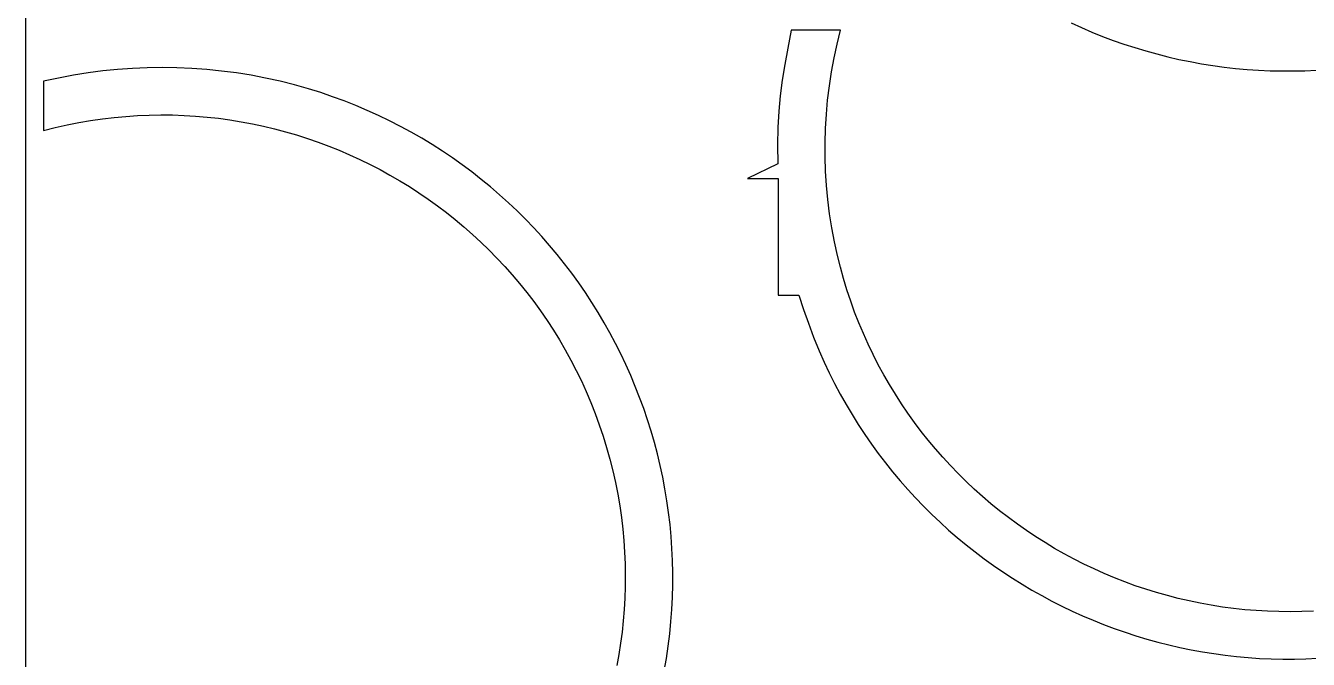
# Model space of a CAD drawing. Extents: x 378 to 958, y 20 to 900.
# Drawn here: x 378 to 486, y 627 to 680.4 of the extents above; entities that cross this region are included whole.
import ezdxf

# ---------------------------------------------------------------- set-up
doc = ezdxf.new("R2010")
doc.units = 0
doc.layers.get('0').update_dxf_attribs({"linetype": 'CONTINUOUS'})

msp = doc.modelspace()

# ---------------------------------------------------------------- linework, layer by layer
at = {"color": 0}
msp.add_line((378.0131, 900.108069), (378.0131, 20.108069), dxfattribs=at)
at = {"color": 4}
for p, q in [((442.488707, 679.971791), (442.194466, 678.470267)), ((446.651407, 679.971791), (442.488707, 679.971791)), ((446.359744, 678.809781), (446.651407, 679.971791)), ((466.065443, 680.585833), (466.938779, 680.190154)), ((466.938779, 680.190154), (467.820749, 679.813849)), ((467.820749, 679.813849), (468.711006, 679.457083)), ((442.194466, 678.470267), (441.941266, 677.078512)), ((446.104709, 677.638795), (446.359744, 678.809781)), ((468.711006, 679.457083), (469.609203, 679.120017)), ((469.609203, 679.120017), (470.514991, 678.802814)), ((470.514991, 678.802814), (471.428025, 678.505637)), ((471.428025, 678.505637), (472.347956, 678.228647)), ((445.886304, 676.46004), (446.104709, 677.638795)), ((472.347956, 678.228647), (473.274437, 677.972009)), ((473.274437, 677.972009), (474.20712, 677.735884)), ((474.20712, 677.735884), (475.145659, 677.520435)), ((475.145659, 677.520435), (476.089707, 677.325824)), ((383.273145, 676.382135), (382.046115, 676.184276)), ((384.508541, 676.54352), (383.273145, 676.382135)), ((385.750812, 676.668535), (384.508541, 676.54352)), ((386.998465, 676.757284), (385.750812, 676.668535)), ((388.250008, 676.809872), (386.998465, 676.757284)), ((389.50395, 676.826403), (388.250008, 676.809872)), ((390.7588, 676.806982), (389.50395, 676.826403)), ((392.013065, 676.751714), (390.7588, 676.806982)), ((393.265253, 676.660702), (392.013065, 676.751714)), ((394.513872, 676.534051), (393.265253, 676.660702)), ((395.757432, 676.371865), (394.513872, 676.534051)), ((396.99444, 676.17425), (395.757432, 676.371865)), ((441.941266, 677.078512), (441.730531, 675.755266)), ((445.704534, 675.274723), (445.886304, 676.46004)), ((476.089707, 677.325824), (477.038914, 677.152214)), ((477.038914, 677.152214), (477.992936, 676.999768)), ((477.992936, 676.999768), (478.951423, 676.868648)), ((478.951423, 676.868648), (479.914028, 676.759017)), ((479.914028, 676.759017), (480.880405, 676.671038)), ((480.880405, 676.671038), (481.850206, 676.604872)), ((481.850206, 676.604872), (482.823084, 676.560683)), ((482.823084, 676.560683), (483.798691, 676.538633)), ((483.798691, 676.538633), (484.776679, 676.538885)), ((484.776679, 676.538885), (485.756702, 676.561601)), ((485.756702, 676.561601), (486.738413, 676.606944)), ((382.046115, 676.184276), (379.517115, 675.678176)), ((379.517115, 675.678176), (379.517115, 671.515376)), ((398.223403, 675.941309), (396.99444, 676.17425)), ((399.442832, 675.673146), (398.223403, 675.941309)), ((400.651233, 675.369867), (399.442832, 675.673146)), ((401.847115, 675.031576), (400.651233, 675.369867)), ((441.730531, 675.755266), (441.563682, 674.459266)), ((445.559401, 674.084051), (445.704534, 675.274723)), ((402.861627, 674.714491), (401.847115, 675.031576)), ((403.863022, 674.374406), (402.861627, 674.714491)), ((404.851086, 674.011694), (403.863022, 674.374406)), ((441.563682, 674.459266), (441.442143, 673.14925)), ((405.825603, 673.626728), (404.851086, 674.011694)), ((406.786357, 673.219883), (405.825603, 673.626728)), ((407.733132, 672.79153), (406.786357, 673.219883)), ((441.442143, 673.14925), (441.367335, 671.783956)), ((445.450911, 672.889232), (445.559401, 674.084051)), ((380.508249, 671.767137), (381.49989, 671.991764)), ((381.49989, 671.991764), (382.49164, 672.189495)), ((382.49164, 672.189495), (383.483104, 672.360569)), ((383.483104, 672.360569), (384.473884, 672.505223)), ((384.473884, 672.505223), (385.463586, 672.623694)), ((385.463586, 672.623694), (386.451812, 672.716221)), ((386.451812, 672.716221), (387.438167, 672.783041)), ((387.438167, 672.783041), (388.422254, 672.824392)), ((388.422254, 672.824392), (389.403677, 672.840512)), ((389.403677, 672.840512), (390.382041, 672.831638)), ((390.382041, 672.831638), (391.356948, 672.798008)), ((391.356948, 672.798008), (392.328002, 672.739861)), ((392.328002, 672.739861), (393.294808, 672.657433)), ((393.294808, 672.657433), (394.256969, 672.550962)), ((394.256969, 672.550962), (395.21409, 672.420687)), ((395.21409, 672.420687), (396.165772, 672.266845)), ((396.165772, 672.266845), (397.111622, 672.089673)), ((397.111622, 672.089673), (398.051242, 671.88941)), ((408.665714, 672.342044), (407.733132, 672.79153)), ((409.583886, 671.871797), (408.665714, 672.342044)), ((445.379066, 671.691472), (445.450911, 672.889232)), ((379.517115, 671.515376), (380.508249, 671.767137)), ((398.051242, 671.88941), (398.984236, 671.666294)), ((398.984236, 671.666294), (399.910208, 671.420561)), ((399.910208, 671.420561), (400.828762, 671.15245)), ((400.828762, 671.15245), (401.739502, 670.862198)), ((410.487434, 671.381163), (409.583886, 671.871797)), ((411.376141, 670.870516), (410.487434, 671.381163)), ((412.249793, 670.340227), (411.376141, 670.870516)), ((441.367335, 671.783956), (441.340683, 670.322124)), ((445.34387, 670.491978), (445.379066, 671.691472)), ((401.739502, 670.862198), (402.642031, 670.550044)), ((402.642031, 670.550044), (403.535953, 670.216224)), ((403.535953, 670.216224), (404.420873, 669.860977)), ((404.420873, 669.860977), (405.296393, 669.484541)), ((413.108174, 669.790671), (412.249793, 670.340227)), ((413.951068, 669.222221), (413.108174, 669.790671)), ((441.340683, 670.322124), (441.363607, 668.722491)), ((445.345326, 669.291958), (445.34387, 670.491978)), ((405.296393, 669.484541), (406.162118, 669.087153)), ((406.162118, 669.087153), (407.017651, 668.669051)), ((414.77826, 668.63525), (413.951068, 669.222221)), ((441.363607, 668.722491), (438.799607, 667.472591)), ((445.383439, 668.09262), (445.345326, 669.291958)), ((407.017651, 668.669051), (407.862596, 668.230473)), ((407.862596, 668.230473), (408.696558, 667.771656)), ((408.696558, 667.771656), (409.51914, 667.292839)), ((415.589534, 668.030132), (414.77826, 668.63525)), ((416.384675, 667.407239), (415.589534, 668.030132)), ((445.458212, 666.895169), (445.383439, 668.09262)), ((409.51914, 667.292839), (410.329945, 666.794258)), ((410.329945, 666.794258), (411.128577, 666.276152)), ((417.163468, 666.766944), (416.384675, 667.407239)), ((417.925697, 666.109622), (417.163468, 666.766944)), ((438.799607, 667.472591), (441.399407, 667.472591)), ((441.399407, 667.472591), (441.399407, 657.641791)), ((445.569649, 665.700814), (445.458212, 666.895169)), ((411.128577, 666.276152), (411.914641, 665.738759)), ((411.914641, 665.738759), (412.68774, 665.182316)), ((418.671146, 665.435645), (417.925697, 666.109622)), ((445.717754, 664.510761), (445.569649, 665.700814)), ((412.68774, 665.182316), (413.447478, 664.607061)), ((413.447478, 664.607061), (414.193459, 664.013231)), ((419.3996, 664.745387), (418.671146, 665.435645)), ((420.110843, 664.039221), (419.3996, 664.745387)), ((445.902529, 663.326218), (445.717754, 664.510761)), ((414.193459, 664.013231), (414.925286, 663.401066)), ((414.925286, 663.401066), (415.642564, 662.770801)), ((420.804661, 663.317519), (420.110843, 664.039221)), ((421.480837, 662.580657), (420.804661, 663.317519)), ((446.123979, 662.148392), (445.902529, 663.326218)), ((415.642564, 662.770801), (416.344895, 662.122675)), ((422.139156, 661.829005), (421.480837, 662.580657)), ((416.344895, 662.122675), (417.031885, 661.456927)), ((417.031885, 661.456927), (417.703136, 660.773792)), ((422.779403, 661.062939), (422.139156, 661.829005)), ((446.382107, 660.978491), (446.123979, 662.148392)), ((417.703136, 660.773792), (418.358253, 660.07351)), ((418.358253, 660.07351), (418.996839, 659.356318)), ((423.401362, 660.28283), (422.779403, 661.062939)), ((424.004817, 659.489053), (423.401362, 660.28283)), ((446.626556, 660.00326), (446.382107, 660.978491)), ((418.996839, 659.356318), (419.618499, 658.622454)), ((424.589554, 658.68198), (424.004817, 659.489053)), ((446.894212, 659.039901), (446.626556, 660.00326)), ((447.184706, 658.088641), (446.894212, 659.039901)), ((419.618499, 658.622454), (420.222835, 657.872155)), ((425.155356, 657.861986), (424.589554, 658.68198)), ((447.497663, 657.149708), (447.184706, 658.088641)), ((420.222835, 657.872155), (420.809452, 657.105659)), ((420.809452, 657.105659), (421.377954, 656.323204)), ((425.702009, 657.029442), (425.155356, 657.861986)), ((426.229296, 656.184723), (425.702009, 657.029442)), ((441.399407, 657.641791), (443.135307, 657.641791)), ((443.135307, 657.641791), (443.533685, 656.442364)), ((447.832714, 656.223333), (447.497663, 657.149708)), ((421.377954, 656.323204), (421.927944, 655.525029)), ((426.737002, 655.328201), (426.229296, 656.184723)), ((443.533685, 656.442364), (443.933807, 655.278928)), ((448.189485, 655.309743), (447.832714, 656.223333)), ((421.927944, 655.525029), (422.459026, 654.711369)), ((422.459026, 654.711369), (422.970804, 653.882464)), ((427.224912, 654.46025), (426.737002, 655.328201)), ((443.933807, 655.278928), (444.361529, 654.122523)), ((448.567606, 654.409168), (448.189485, 655.309743)), ((422.970804, 653.882464), (423.462882, 653.038551)), ((427.69281, 653.581244), (427.224912, 654.46025)), ((444.361529, 654.122523), (444.842707, 652.944191)), ((448.966704, 653.521835), (448.567606, 654.409168)), ((423.462882, 653.038551), (423.934864, 652.179868)), ((428.140482, 652.691554), (427.69281, 653.581244)), ((428.56771, 651.791556), (428.140482, 652.691554)), ((444.842707, 652.944191), (445.256348, 652.014346)), ((449.386407, 652.647975), (448.966704, 653.521835)), ((449.826344, 651.787815), (449.386407, 652.647975)), ((423.934864, 652.179868), (424.386353, 651.306652)), ((428.97428, 650.881621), (428.56771, 651.791556)), ((445.256348, 652.014346), (445.689738, 651.098674)), ((450.286142, 650.941585), (449.826344, 651.787815)), ((424.386353, 651.306652), (424.816953, 650.419141)), ((424.816953, 650.419141), (425.226268, 649.517574)), ((429.359977, 649.962123), (428.97428, 650.881621)), ((445.689738, 651.098674), (446.14253, 650.197338)), ((450.76543, 650.109514), (450.286142, 650.941585)), ((425.226268, 649.517574), (425.613902, 648.602187)), ((429.724584, 649.033435), (429.359977, 649.962123)), ((446.14253, 650.197338), (446.614376, 649.310499)), ((446.614376, 649.310499), (447.10493, 648.438321)), ((451.263836, 649.291829), (450.76543, 650.109514)), ((451.780988, 648.48876), (451.263836, 649.291829)), ((425.613902, 648.602187), (425.979459, 647.673219)), ((430.067887, 648.095932), (429.724584, 649.033435)), ((447.10493, 648.438321), (447.613844, 647.580965)), ((452.316514, 647.700536), (451.780988, 648.48876)), ((425.979459, 647.673219), (426.322542, 646.730907)), ((430.38967, 647.149985), (430.067887, 648.095932)), ((430.689717, 646.195968), (430.38967, 647.149985)), ((447.613844, 647.580965), (448.140771, 646.738595)), ((452.870043, 646.927386), (452.316514, 647.700536)), ((426.322542, 646.730907), (426.642755, 645.775489)), ((430.967813, 645.234254), (430.689717, 646.195968)), ((448.140771, 646.738595), (448.685363, 645.911374)), ((453.441202, 646.169538), (452.870043, 646.927386)), ((454.02962, 645.42722), (453.441202, 646.169538)), ((426.642755, 645.775489), (426.939702, 644.807202)), ((431.223742, 644.265218), (430.967813, 645.234254)), ((448.685363, 645.911374), (449.247273, 645.099463)), ((449.247273, 645.099463), (449.826154, 644.303025)), ((454.634925, 644.700663), (454.02962, 645.42722)), ((426.939702, 644.807202), (427.212988, 643.826286)), ((431.45729, 643.289231), (431.223742, 644.265218)), ((449.826154, 644.303025), (450.421658, 643.522223)), ((455.256745, 643.990094), (454.634925, 644.700663)), ((455.894708, 643.295742), (455.256745, 643.990094)), ((427.212988, 643.826286), (427.462215, 642.832976)), ((427.462215, 642.832976), (427.681643, 641.852623)), ((431.668239, 642.306667), (431.45729, 643.289231)), ((450.421658, 643.522223), (451.033438, 642.75722)), ((456.548442, 642.617837), (455.894708, 643.295742)), ((427.681643, 641.852623), (427.875016, 640.872423)), ((431.856376, 641.317899), (431.668239, 642.306667)), ((451.033438, 642.75722), (451.661146, 642.008177)), ((451.661146, 642.008177), (452.304436, 641.275258)), ((457.217575, 641.956606), (456.548442, 642.617837)), ((457.901736, 641.312279), (457.217575, 641.956606)), ((427.875016, 640.872423), (428.042562, 639.892749)), ((432.021485, 640.323301), (431.856376, 641.317899)), ((452.304436, 641.275258), (452.96296, 640.558626)), ((458.600553, 640.685085), (457.901736, 641.312279)), ((459.313654, 640.075252), (458.600553, 640.685085)), ((428.042562, 639.892749), (428.18451, 638.913973)), ((432.163349, 639.323246), (432.021485, 640.323301)), ((452.96296, 640.558626), (453.63637, 639.858442)), ((453.63637, 639.858442), (454.324319, 639.17487)), ((460.040666, 639.483009), (459.313654, 640.075252)), ((428.18451, 638.913973), (428.301088, 637.936465)), ((432.281754, 638.318107), (432.163349, 639.323246)), ((454.324319, 639.17487), (455.02646, 638.508071)), ((455.02646, 638.508071), (455.742445, 637.858209)), ((460.781219, 638.908585), (460.040666, 639.483009)), ((461.53494, 638.352209), (460.781219, 638.908585)), ((428.301088, 637.936465), (428.392526, 636.960599)), ((432.376484, 637.308258), (432.281754, 638.318107)), ((455.742445, 637.858209), (456.471928, 637.225447)), ((462.301458, 637.814109), (461.53494, 638.352209)), ((463.0804, 637.294514), (462.301458, 637.814109)), ((428.392526, 636.960599), (428.459053, 635.986746)), ((432.447324, 636.294071), (432.376484, 637.308258)), ((456.471928, 637.225447), (457.21456, 636.609945)), ((457.21456, 636.609945), (457.969995, 636.011869)), ((463.871395, 636.793653), (463.0804, 637.294514)), ((464.67407, 636.311755), (463.871395, 636.793653)), ((465.488055, 635.849048), (464.67407, 636.311755)), ((428.459053, 635.986746), (428.500896, 635.015278)), ((432.494058, 635.27592), (432.447324, 636.294071)), ((432.51647, 634.254178), (432.494058, 635.27592)), ((457.969995, 636.011869), (458.737885, 635.431379)), ((458.737885, 635.431379), (459.517882, 634.868638)), ((466.312977, 635.405762), (465.488055, 635.849048)), ((467.148464, 634.982125), (466.312977, 635.405762)), ((428.500896, 635.015278), (428.518285, 634.046566)), ((432.514346, 633.229218), (432.51647, 634.254178)), ((459.517882, 634.868638), (460.30964, 634.323809)), ((460.30964, 634.323809), (461.112811, 633.797056)), ((467.994145, 634.578366), (467.148464, 634.982125)), ((468.849647, 634.194714), (467.994145, 634.578366)), ((469.7146, 633.831397), (468.849647, 634.194714)), ((428.511449, 633.080983), (428.480617, 632.1189)), ((428.518285, 634.046566), (428.511449, 633.080983)), ((432.487469, 632.201414), (432.514346, 633.229218)), ((461.112811, 633.797056), (461.927047, 633.288539)), ((461.927047, 633.288539), (462.752002, 632.798422)), ((470.58863, 633.488644), (469.7146, 633.831397)), ((471.471366, 633.166684), (470.58863, 633.488644)), ((472.362436, 632.865746), (471.471366, 633.166684)), ((428.480617, 632.1189), (428.426017, 631.16069)), ((432.435625, 631.171139), (432.487469, 632.201414)), ((462.752002, 632.798422), (463.587328, 632.326867)), ((463.587328, 632.326867), (464.432677, 631.874037)), ((473.261469, 632.586059), (472.362436, 632.865746)), ((474.168092, 632.327851), (473.261469, 632.586059)), ((475.081934, 632.091351), (474.168092, 632.327851)), ((476.002622, 631.876789), (475.081934, 632.091351)), ((428.426017, 631.16069), (428.347878, 630.206724)), ((432.358597, 630.138767), (432.435625, 631.171139)), ((464.432677, 631.874037), (465.287703, 631.440095)), ((465.287703, 631.440095), (466.152057, 631.025203)), ((466.152057, 631.025203), (467.025393, 630.629524)), ((476.929786, 631.684392), (476.002622, 631.876789)), ((477.863052, 631.514389), (476.929786, 631.684392)), ((478.80205, 631.36701), (477.863052, 631.514389)), ((479.746408, 631.242483), (478.80205, 631.36701)), ((480.695752, 631.141036), (479.746408, 631.242483)), ((481.649713, 631.0629), (480.695752, 631.141036)), ((482.607917, 631.008302), (481.649713, 631.0629)), ((483.569993, 630.977471), (482.607917, 631.008302)), ((484.53557, 630.970636), (483.569993, 630.977471)), ((485.504274, 630.988026), (484.53557, 630.970636)), ((486.475736, 631.029869), (485.504274, 630.988026)), ((428.347878, 630.206724), (428.246429, 629.257373)), ((432.256171, 629.104669), (432.358597, 630.138767)), ((467.025393, 630.629524), (467.907363, 630.253219)), ((467.907363, 630.253219), (468.79762, 629.896453)), ((468.79762, 629.896453), (469.695817, 629.559387)), ((428.246429, 629.257373), (428.121899, 628.31301)), ((432.12813, 628.06922), (432.256171, 629.104669)), ((469.695817, 629.559387), (470.601606, 629.242184)), ((470.601606, 629.242184), (471.514639, 628.945007)), ((471.514639, 628.945007), (472.43457, 628.668018)), ((428.121899, 628.31301), (427.974516, 627.374007)), ((431.974259, 627.032793), (432.12813, 628.06922)), ((472.43457, 628.668018), (473.361051, 628.411379)), ((473.361051, 628.411379), (474.293735, 628.175254)), ((474.293735, 628.175254), (475.232274, 627.959805)), ((475.232274, 627.959805), (476.176321, 627.765194)), ((476.176321, 627.765194), (477.125529, 627.591584)), ((427.974516, 627.374007), (427.80451, 626.440736)), ((431.794344, 625.995761), (431.974259, 627.032793)), ((477.125529, 627.591584), (478.07955, 627.439138)), ((478.07955, 627.439138), (479.038037, 627.308018)), ((479.038037, 627.308018), (480.000643, 627.198387)), ((480.000643, 627.198387), (480.96702, 627.110408)), ((480.96702, 627.110408), (481.936821, 627.044242)), ((481.936821, 627.044242), (482.909698, 627.000053)), ((482.909698, 627.000053), (483.885305, 626.978003)), ((483.885305, 626.978003), (484.863293, 626.978255)), ((484.863293, 626.978255), (485.843317, 627.000971)), ((485.843317, 627.000971), (486.825027, 627.046314))]:
    msp.add_line(p, q, dxfattribs=at)

doc.saveas('drawing.dxf')
